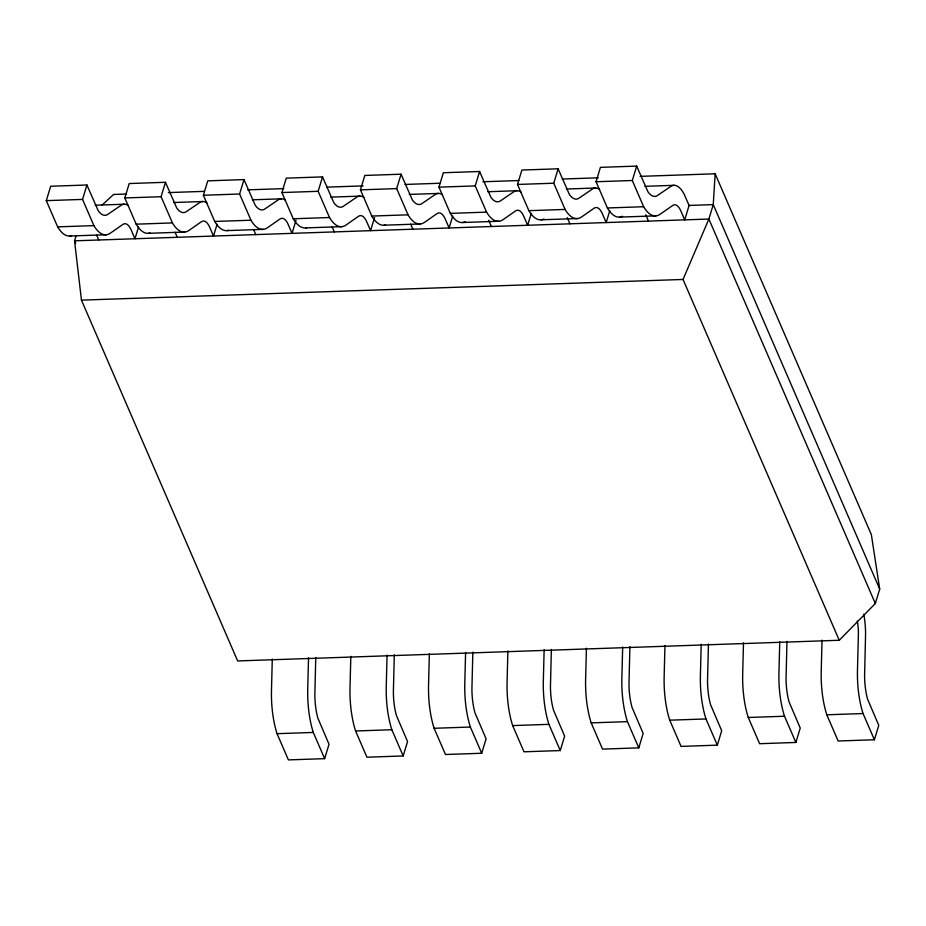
<?xml version="1.0" encoding="UTF-8"?>
<svg xmlns="http://www.w3.org/2000/svg" width="926" height="926" viewBox="0 0 926 926"><rect width="100%" height="100%" fill="white"/><g stroke="black" fill="none" stroke-linecap="round" stroke-linejoin="round"><path stroke-width="1.39" d="M272.29 659.034L271.48 690.113A56.324 20.638 88 0 0 277.048 733.681L288.403 759.899L324.644 758.649L329.031 744.249L317.907 718.252A36.82 13.485 88 0 1 314.852 694.303L315.766 657.506M308.532 657.796L307.733 688.863A56.324 20.638 88 0 0 313.301 732.443L324.644 758.649M350.827 656.337L350.016 687.416A56.324 20.638 88 0 0 355.584 730.984L366.939 757.202L403.18 755.952L407.556 741.541L396.444 715.555A36.82 13.485 88 0 1 393.388 691.606L394.302 654.798M387.068 655.087L386.258 686.166A56.324 20.638 88 0 0 391.837 729.734L403.18 755.952M429.363 653.64L428.553 684.708A56.324 20.638 88 0 0 434.12 728.287L445.475 754.505L481.717 753.255L486.092 738.844L474.98 712.858A36.82 13.485 88 0 1 471.924 688.909L472.839 652.101M465.604 652.39L464.794 683.469A56.324 20.638 88 0 0 470.373 727.037L481.717 753.255M507.888 650.943L507.089 682.011A56.324 20.638 88 0 0 512.657 725.59L524 751.796L560.253 750.558L564.629 736.147L553.516 710.149A36.82 13.485 88 0 1 550.449 686.201L551.375 649.404M544.141 649.693L543.33 680.772A56.324 20.638 88 0 0 548.91 724.34L560.253 750.558M586.424 648.235L585.626 679.314A56.324 20.638 88 0 0 591.193 722.882L602.537 749.099L638.79 747.861L643.165 733.45L632.053 707.452A36.82 13.485 88 0 1 628.986 683.504L629.912 646.707M622.677 646.996L621.867 678.063A56.324 20.638 88 0 0 627.434 721.643L638.79 747.861M664.961 645.538L664.15 676.617A56.324 20.638 88 0 0 669.73 720.185L681.073 746.402L717.326 745.152L721.701 730.741L710.589 704.755A36.82 13.485 88 0 1 707.522 680.807L708.448 643.998M701.213 644.299L700.403 675.367A56.324 20.638 88 0 0 705.971 718.946L717.326 745.152M743.497 642.841L742.687 673.92A56.324 20.638 88 0 0 748.266 717.488L759.609 743.705L795.862 742.455L800.238 728.044L789.126 702.058A36.82 13.485 88 0 1 786.058 678.11L786.973 641.301M779.75 641.591L778.94 672.67A56.324 20.638 88 0 0 784.507 716.238L795.862 742.455M822.033 640.144L821.223 671.211A56.324 20.638 88 0 0 826.802 714.791L838.146 740.997L874.387 739.758L878.774 725.347L867.65 699.35A36.82 13.485 88 0 1 864.595 675.413L865.578 634.021A43.765 16.031 88 0 0 863.796 614.158M640.132 176.368L715.15 173.787L713.252 204.623L708.876 219.034L683.041 279.455L839.245 640.271L237.646 660.944L81.453 300.14L74.555 240.829L76.152 235.598M71.429 235.713A56.324 20.638 88 0 1 57.643 226.87L46.3 200.653L50.675 186.242L86.928 185.003L98.156 210.619A36.82 13.485 88 0 0 107.242 214.739L121.838 204.796A43.765 16.031 88 0 1 128.39 205.537M138.553 226.963L134.964 238.758L131.191 230.018A24.261 8.89 88 0 0 122.88 224.439L110.425 233.109A56.324 20.638 88 0 1 93.896 225.62L82.541 199.403L86.928 185.003M149.966 233.016A56.324 20.638 88 0 1 136.18 224.173L124.836 197.956L129.212 183.545L165.465 182.295L176.692 207.922A36.82 13.485 88 0 0 185.779 212.031L200.375 202.099A43.765 16.031 88 0 1 206.926 202.84M217.089 224.266L213.501 236.061L209.716 227.321A24.261 8.89 88 0 0 201.417 221.731L188.962 230.412A56.324 20.638 88 0 1 172.433 222.923L161.078 196.706L165.465 182.295M228.502 230.319A56.324 20.638 88 0 1 214.716 221.464L203.373 195.259L207.748 180.848L243.989 179.598L255.217 205.213A36.82 13.485 88 0 0 264.315 209.334L278.911 199.403A43.765 16.031 88 0 1 285.451 200.132M296.019 220.261L292.037 233.364L288.252 224.624A24.261 8.89 88 0 0 279.941 219.034L267.498 227.715A56.324 20.638 88 0 1 250.969 220.226L239.614 194.009L243.989 179.598M307.038 227.622A56.324 20.638 88 0 1 293.253 218.767L281.909 192.55L286.284 178.139L322.526 176.901L333.754 202.516A36.82 13.485 88 0 0 342.84 206.637L357.448 196.694A43.765 16.031 88 0 1 363.987 197.435M374.555 217.564L370.574 230.655L366.789 221.916A24.261 8.89 88 0 0 358.478 216.337L346.035 225.018A56.324 20.638 88 0 1 329.506 217.517L318.15 191.312L322.526 176.901M385.575 224.914A56.324 20.638 88 0 1 371.789 216.071L360.445 189.853L364.821 175.442L401.062 174.204L412.29 199.819A36.82 13.485 88 0 0 421.376 203.94L435.984 193.997A43.765 16.031 88 0 1 442.524 194.738M452.687 216.175L449.11 227.958L445.325 219.219A24.261 8.89 88 0 0 437.014 213.64L424.571 222.309A56.324 20.638 88 0 1 408.03 214.82L396.687 188.603L401.062 174.204M465.5 221.673A56.324 20.638 88 0 1 450.325 213.374L438.97 187.156L443.357 172.745L479.599 171.495L490.826 197.122A36.82 13.485 88 0 0 499.913 201.231L514.52 191.3A43.765 16.031 88 0 1 521.06 192.041M531.223 213.466L527.646 225.261L523.861 216.522A24.261 8.89 88 0 0 515.55 210.943L503.107 219.612A56.324 20.638 88 0 1 486.567 212.123L475.223 185.906L479.599 171.495M544.025 218.976A56.324 20.638 88 0 1 528.862 210.665L517.507 184.459L521.882 170.048L558.135 168.798L569.363 194.425A36.82 13.485 88 0 0 578.449 198.534L593.057 188.603A43.765 16.031 88 0 1 599.597 189.332M609.759 210.769L606.183 222.564L602.398 213.825A24.261 8.89 88 0 0 594.087 208.234L581.644 216.916A56.324 20.638 88 0 1 565.103 209.426L553.76 183.209L558.135 168.798M596.043 181.751L600.418 167.351L636.671 166.101L647.899 191.717A36.82 13.485 88 0 0 656.985 195.837L671.593 185.894A43.765 16.031 88 0 1 684.233 194.402L689.094 205.456L684.708 219.856L680.934 211.128A24.261 8.89 88 0 0 672.623 205.537L660.169 214.219A56.324 20.638 88 0 1 643.639 206.73L607.398 207.968L596.043 181.751L632.296 180.512L643.639 206.73M632.296 180.512L636.671 166.101M839.245 640.271L875.325 603.509L879.7 589.098L871.343 534.603L715.15 173.787M102.022 205.121L113.562 194.472L126.538 194.02M168.382 192.585L204.449 191.346M247.728 189.853L283.796 188.615M327.075 187.133L363.142 185.894M404.975 184.448L439.595 183.267M482.874 181.774L518.942 180.535M562.221 179.042L598.289 177.804M46.3 200.653L82.541 199.403M124.836 197.956L161.078 196.706M203.373 195.259L239.614 194.009M281.909 192.55L318.15 191.312M360.445 189.853L396.687 188.603M438.97 187.156L475.223 185.906M517.507 184.459L553.76 183.209M95.17 205.225L124.443 204.218M173.706 202.516L202.979 201.509M252.231 199.819L281.516 198.812M330.767 197.122L360.052 196.115M409.304 194.425L438.588 193.418M487.84 191.728L517.113 190.721M566.376 189.02L595.649 188.013M644.913 186.323L674.186 185.316M57.643 226.87L93.896 225.62M136.18 224.173L172.433 222.923M214.716 221.464L250.969 220.226M293.253 218.767L329.506 217.517M371.789 216.071L408.03 214.82M450.325 213.374L486.567 212.123M528.862 210.665L565.103 209.426M688.805 205.456L713.252 204.623L879.7 589.098M70.029 236.003L106.27 234.753M148.565 233.306L184.806 232.056M227.101 230.597L263.343 229.359M305.626 227.9L341.879 226.65M384.163 225.203L420.416 223.953M462.699 222.506L498.952 221.256M541.235 219.798L577.488 218.559M619.772 217.101L656.013 215.862M81.453 300.14L683.041 279.455M277.048 733.681L313.301 732.443M355.584 730.984L391.837 729.734M434.12 728.287L470.373 727.037M512.657 725.59L548.91 724.34M591.193 722.882L627.434 721.643M669.73 720.185L705.971 718.946M748.266 717.488L784.507 716.238M826.802 714.791L863.044 713.541L874.387 739.758M875.325 603.509L708.876 219.034L74.555 240.829L75.701 243.492M645.769 214.867L648.466 221.106M567.233 217.564L569.93 223.803M488.696 220.261L491.393 226.511M410.704 224.208L412.857 229.208M332.168 226.916L334.321 231.905M253.631 229.613L255.796 234.602M175.095 232.31L177.26 237.299M96.559 235.007L98.723 240.008M863.044 713.541A56.324 20.638 88 0 1 857.476 669.973L858.39 634.657A24.261 8.89 88 0 0 857.302 621.068M622.561 216.267A56.324 20.638 88 0 1 607.398 207.968"/></g></svg>
